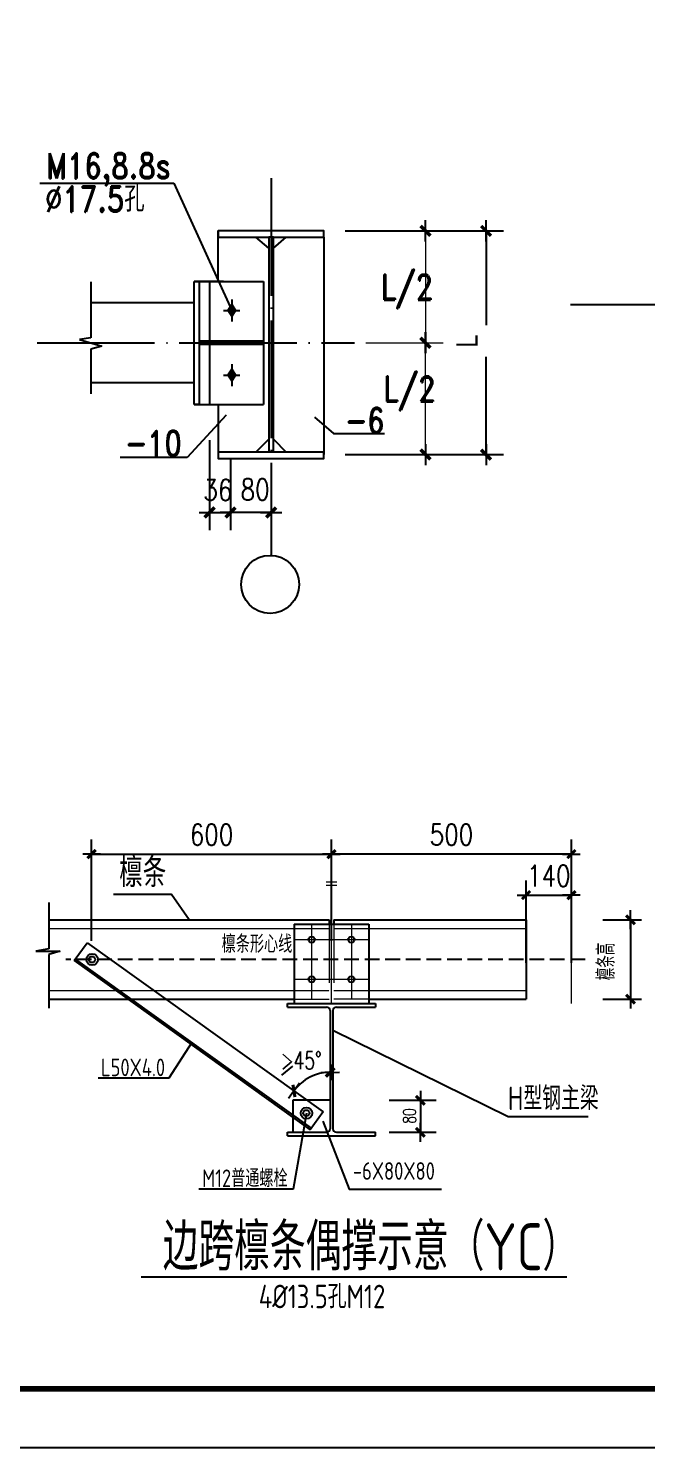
# Model space of a CAD drawing. Extents: x 69728788 to 150163257, y 20675998 to 43663798.
# Drawn here: x 75093903 to 75104418, y 20675998 to 20700152 of the extents above; entities that cross this region are included whole.
import ezdxf

# ---------------------------------------------------------------- set-up
doc = ezdxf.new("R2010")
doc.units = 0
doc.header["$LTSCALE"] = 1000
doc.header["$MEASUREMENT"] = 0
for name, pattern in [('CENTER', [2, 1.25, -0.25, 0.25, -0.25]), ('CENTERX2', [101.6, 63.5, -12.7, 12.7, -12.7]), ('DASH', [0.35, 0.25, -0.1]), ('DASHED2', [0.375, 0.25, -0.125]), ('DOTE', [2.42, 2, -0.2, 0.02, -0.2])]:
    doc.linetypes.add(name, pattern=pattern)
doc.layers.get('0').update_dxf_attribs({"linetype": 'CONTINUOUS'})
doc.layers.get('DEFPOINTS').update_dxf_attribs({"linetype": 'CONTINUOUS'})
for name, color, linetype in [('AXIS', 3, 'CONTINUOUS'), ('CENTER', 4, 'CENTER'), ('DOTE', 251, 'DOTE'), ('PUB_DIM', 3, 'CONTINUOUS'), ('PUB_TEXT', 7, 'CONTINUOUS'), ('PUB_TITLE', 4, 'CONTINUOUS'), ('一般文字', 6, 'CONTINUOUS'), ('卫浴', 7, 'CONTINUOUS'), ('尺寸', 3, 'CONTINUOUS')]:
    doc.layers.add(name, color=color, linetype=linetype)
doc.layers.add('系杆支撑', color=2, linetype='CONTINUOUS', lineweight=25)
doc.layers.add('轴线', color=1, linetype='CENTERX2', lineweight=13)
doc.styles.add('_HZTXT', font='tssdeng.shx', dxfattribs={"width": 0.8, "bigfont": 'tssdchn.shx'})
doc.styles.add('DIM_FONT', font='SIMPLEX.shx', dxfattribs={"width": 0.8})
doc.styles.add('hztxt', font='romand_pkpm', dxfattribs={"bigfont": 'hztxt'})
doc.styles.add('TSSD_Dimension', font='Tssdeng.shx', dxfattribs={"width": 0.7, "bigfont": 'hztxt.shx'})
doc.styles.add('正文', font='romans.shx', dxfattribs={"width": 0.71, "bigfont": 'hztxt.shx'})
doc.dimstyles.new('DIMN$0', dxfattribs={"dimtxt": 300, "dimasz": 1, "dimexe": 250, "dimexo": 300, "dimgap": 150, "dimtad": 1, "dimdec": 0, "dimdsep": 46, "dimtxsty": 'DIM_FONT', "dimblk": '_DIMX', "dimcen": 2.5, "dimclrt": 7, "dimadec": 0, "dimazin": 0, "dimtfac": 1, "dimtdec": 0, "dimtix": 1, "dimtmove": 2, "dimatfit": 3, "dimldrblk": '_DIMX', "dimfxl": 1, "dimtolj": 1, "dimtzin": 0, "dimarcsym": 0})
doc.dimstyles.new('副本(10)WGH', dxfattribs={"dimscale": 1.2, "dimtxt": 300, "dimasz": 1, "dimexe": 250, "dimexo": 300, "dimgap": 150, "dimtad": 1, "dimdec": 0, "dimlfac": 0.1, "dimzin": 0, "dimdsep": 46, "dimtxsty": 'DIM_FONT', "dimblk1": '_DIMX', "dimblk2": '_DIMX', "dimsah": 1, "dimcen": 0.09, "dimclrd": 3, "dimclre": 3, "dimclrt": 7, "dimadec": 0, "dimazin": 0, "dimtfac": 1, "dimtdec": 0, "dimtix": 1, "dimtmove": 2, "dimatfit": 3, "dimldrblk": '_DIMX', "dimfxl": 1, "dimtolj": 1, "dimtzin": 0, "dimarcsym": 0})

# ---------------------------------------------------------------- blocks, each defined once
blk = doc.blocks.new('_DIMX')
blk.add_line((-150, 0), (150, 0))
at = {"const_width": 50}
blk.add_lwpolyline([(-70, -70), (70, 70)], dxfattribs=at)
blk = doc.blocks.new('*D7961')
at = {"layer": 'DEFPOINTS', "color": 0, "ltscale": 100}
for p in [(75096985, 20693503), (75097342, 20693167), (75097342, 20691913)]:
    blk.add_point(p, dxfattribs=at)
at = {"layer": 'PUB_DIM', "color": 3, "lineweight": -2, "ltscale": 100}
for p, q in [((75096985, 20693143), (75096985, 20691613)), ((75097342, 20692807), (75097342, 20691613)), ((75096984, 20691913), (75096982, 20691913)), ((75096985, 20691913), (75097342, 20691913)), ((75097343, 20691913), (75097344, 20691913))]:
    blk.add_line(p, q, dxfattribs=at)
at = {"layer": 'PUB_DIM', "color": 3, "lineweight": -2, "ltscale": 100, "xscale": 1.2, "yscale": 1.2, "zscale": 1.2}
blk.add_blockref('_DIMX', (75096985, 20691913), dxfattribs=at)
at = {"layer": 'PUB_DIM', "color": 3, "lineweight": -2, "ltscale": 100, "xscale": 1.2, "yscale": 1.2, "zscale": 1.2, "rotation": 180}
blk.add_blockref('_DIMX', (75097342, 20691913), dxfattribs=at)
at = {"layer": 'PUB_DIM', "color": 7, "lineweight": 20, "ltscale": 100, "insert": (75097126, 20692295), "char_height": 360, "attachment_point": 5, "style": 'DIM_FONT'}
blk.add_mtext('\\A1;36', dxfattribs=at)
blk = doc.blocks.new('*D7962')
at = {"layer": 'DEFPOINTS', "color": 0, "ltscale": 100}
for p in [(75097342, 20692810), (75098031, 20692833), (75097342, 20691913)]:
    blk.add_point(p, dxfattribs=at)
at = {"layer": 'PUB_DIM', "color": 3, "lineweight": -2, "ltscale": 100}
for p, q in [((75098031, 20692473), (75098031, 20691613)), ((75097342, 20692450), (75097342, 20691613)), ((75098029, 20691913), (75097343, 20691913))]:
    blk.add_line(p, q, dxfattribs=at)
at = {"layer": 'PUB_DIM', "color": 3, "lineweight": -2, "ltscale": 100, "xscale": 1.2, "yscale": 1.2, "zscale": 1.2, "rotation": 180}
blk.add_blockref('_DIMX', (75097342, 20691913), dxfattribs=at)
at = {"layer": 'PUB_DIM', "color": 3, "lineweight": -2, "ltscale": 100, "xscale": 1.2, "yscale": 1.2, "zscale": 1.2}
blk.add_blockref('_DIMX', (75098031, 20691913), dxfattribs=at)
at = {"layer": 'PUB_DIM', "color": 7, "lineweight": 20, "ltscale": 100, "insert": (75097759, 20692303), "char_height": 360, "attachment_point": 5, "style": 'DIM_FONT'}
blk.add_mtext('\\A1;80', dxfattribs=at)
blk = doc.blocks.new('*D7985')
at = {"layer": 'DEFPOINTS', "color": 0}
for p in [(75098931, 20696706), (75098931, 20692898), (75101687, 20692898)]:
    blk.add_point(p, dxfattribs=at)
at = {"layer": '卫浴', "color": 3, "lineweight": -2}
for p, q in [((75099291, 20696706), (75101987, 20696706)), ((75101687, 20696705), (75101687, 20695100)), ((75101687, 20692899), (75101687, 20694560)), ((75099291, 20692898), (75101987, 20692898))]:
    blk.add_line(p, q, dxfattribs=at)
at = {"layer": '卫浴', "color": 3, "lineweight": -2, "xscale": 1.2, "yscale": 1.2, "zscale": 1.2}
for p, rotation in [((75101687, 20696706), 90), ((75101687, 20692898), 270)]:
    blk.add_blockref('_DIMX', p, dxfattribs=dict(at, rotation=rotation))
at = {"layer": '卫浴', "color": 7, "lineweight": 25, "insert": (75101363, 20694830), "char_height": 360, "attachment_point": 5, "rotation": 90, "style": 'DIM_FONT'}
blk.add_mtext('\\A1;{\\fArial|b0|i0|c0|p32;L}', dxfattribs=at)
blk = doc.blocks.new('*D7966')
at = {"layer": 'AXIS', "color": 0, "lineweight": -2}
for p, q in [((75099058, 20684624), (75099058, 20686349)), ((75103140, 20684624), (75103140, 20686349)), ((75103139, 20686099), (75099059, 20686099))]:
    blk.add_line(p, q, dxfattribs=at)
at = {"layer": 'DEFPOINTS', "color": 0}
for p in [(75099058, 20686099), (75099058, 20684324), (75103140, 20684324)]:
    blk.add_point(p, dxfattribs=at)
at = {"layer": 'AXIS', "color": 0, "lineweight": -2, "rotation": 180}
blk.add_blockref('_DIMX', (75099058, 20686099), dxfattribs=at)
at = {"layer": 'AXIS', "color": 0, "lineweight": -2}
blk.add_blockref('_DIMX', (75103140, 20686099), dxfattribs=at)
at = {"layer": 'AXIS', "color": 7, "insert": (75101099, 20686429), "char_height": 360, "attachment_point": 5, "style": 'DIM_FONT'}
blk.add_mtext('\\A1;500', dxfattribs=at)
blk = doc.blocks.new('*D7968')
at = {"layer": 'AXIS', "color": 0, "lineweight": -2}
for p, q in [((75102368, 20684250), (75102368, 20685650)), ((75103140, 20684250), (75103140, 20685650)), ((75102367, 20685400), (75102366, 20685400)), ((75102368, 20685400), (75103140, 20685400)), ((75103141, 20685400), (75103142, 20685400))]:
    blk.add_line(p, q, dxfattribs=at)
at = {"layer": 'DEFPOINTS', "color": 0}
for p in [(75103140, 20685400), (75102368, 20683950), (75103140, 20683950)]:
    blk.add_point(p, dxfattribs=at)
at = {"layer": 'AXIS', "color": 0, "lineweight": -2}
blk.add_blockref('_DIMX', (75102368, 20685400), dxfattribs=at)
at = {"layer": 'AXIS', "color": 0, "lineweight": -2, "rotation": 180}
blk.add_blockref('_DIMX', (75103140, 20685400), dxfattribs=at)
at = {"layer": 'AXIS', "color": 7, "insert": (75102754, 20685730), "char_height": 360, "attachment_point": 5, "style": 'DIM_FONT'}
blk.add_mtext('\\A1;140', dxfattribs=at)

msp = doc.modelspace()

# ---------------------------------------------------------------- hatches: boundary and pattern name
at = {"layer": '系杆支撑'}
h = msp.add_hatch(color=256, dxfattribs=at)
h.paths.add_polyline_path([(75097360.9, 20695451.4), (75097297.7, 20695348.6), (75097360.9, 20695348.6)])
h.paths.add_polyline_path([(75097386.9, 20695409.3), (75097360.9, 20695451.4), (75097360.9, 20695353.4)])
h.paths.add_polyline_path([(75097386.9, 20695409.3), (75097360.9, 20695353.4), (75097360.9, 20695348.6), (75097424.2, 20695348.6)])
h.paths.add_polyline_path([(75097424.2, 20695348.6), (75097360.9, 20695348.6), (75097360.9, 20695245.8)])
h.paths.add_polyline_path([(75097360.9, 20695348.6), (75097297.7, 20695348.6), (75097360.9, 20695245.8)])
h = msp.add_hatch(color=256, dxfattribs=at)
h.paths.add_polyline_path([(75097360.9, 20694351.3), (75097297.7, 20694248.5), (75097360.9, 20694248.5)])
h.paths.add_polyline_path([(75097386.9, 20694309.1), (75097360.9, 20694351.3), (75097360.9, 20694253.2)])
h.paths.add_polyline_path([(75097386.9, 20694309.1), (75097360.9, 20694253.2), (75097360.9, 20694248.5), (75097424.2, 20694248.5)])
h.paths.add_polyline_path([(75097424.2, 20694248.5), (75097360.9, 20694248.5), (75097360.9, 20694145.6)])
h.paths.add_polyline_path([(75097360.9, 20694248.5), (75097297.7, 20694248.5), (75097360.9, 20694145.6)])

# ---------------------------------------------------------------- linework, layer by layer
for p, q in [((75094094.8, 20697520.4), (75096375.6, 20697520.4)), ((75096375.6, 20697520.4), (75097360.9, 20695348.6)), ((75097130.5, 20695843.7), (75097130.5, 20696706.3)), ((75097130.5, 20696598.3), (75097130.5, 20696621.2)), ((75097991.6, 20696413.7), (75097771.6, 20696598.3)), ((75098069.6, 20696598.3), (75097991.6, 20696598.3)), ((75098069.6, 20696413.7), (75098289.7, 20696598.3)), ((75098930.7, 20696598.3), (75098930.7, 20692898.2)), ((75097130.5, 20693753.4), (75097130.5, 20692898.2)), ((75097266.7, 20693569.1), (75096604.4, 20692847.7)), ((75098768.6, 20693532.7), (75099090.7, 20693256.8)), ((75099090.7, 20693256.8), (75099961.6, 20693256.8)), ((75097991.6, 20693161.5), (75097771.6, 20692941.5)), ((75098069.6, 20692941.5), (75097991.6, 20692941.5)), ((75098069.6, 20693161.5), (75098289.7, 20692941.5)), ((75096604.4, 20692847.7), (75095462.2, 20692847.7)), ((75094249.5, 20685275.9), (75094249.5, 20684486.5)), ((75094249.5, 20684980.2), (75099020.9, 20684980.2)), ((75099020.9, 20684980.2), (75099020.9, 20684905.2)), ((75099095.9, 20684980.2), (75102368.4, 20684980.2)), ((75099095.9, 20684980.2), (75099095.9, 20684905.2)), ((75098420.9, 20684905.2), (75099695.9, 20684905.2)), ((75098420.9, 20684905.2), (75098420.9, 20683555.2)), ((75099695.9, 20684905.2), (75099695.9, 20683555.2)), ((75094249.5, 20684486.5), (75094031.5, 20684445.6)), ((75094682.6, 20684286.1), (75094901.8, 20684590.4)), ((75094901.8, 20684590.4), (75098915.4, 20681713.1)), ((75094031.5, 20684445.6), (75094440.3, 20684445.6)), ((75094440.3, 20684445.6), (75094249.5, 20684391.2)), ((75094249.5, 20684391.2), (75094249.5, 20683479.2)), ((75094682.6, 20684286.1), (75098696.2, 20681408.9)), ((75094700.1, 20684310.5), (75098713.7, 20681433.2)), ((75094249.5, 20683630.2), (75098420.9, 20683630.2)), ((75098308.4, 20683555.2), (75099808.4, 20683555.2)), ((75098308.4, 20683495.2), (75098308.4, 20683555.2)), ((75099695.9, 20683630.2), (75102368.4, 20683630.2)), ((75099808.4, 20683555.2), (75099808.4, 20683495.2)), ((75098308.4, 20683495.2), (75098975.9, 20683495.2)), ((75099035.9, 20683435.2), (75099035.9, 20681425.1)), ((75099080.9, 20683435.2), (75099080.9, 20681425.1)), ((75099140.9, 20683495.2), (75099808.4, 20683495.2)), ((75098393.6, 20682487.4), (75098205.3, 20682334.9)), ((75099035.9, 20681908.4), (75098399.3, 20681908.4)), ((75098399.3, 20681908.4), (75098399.3, 20681365.1)), ((75098915.4, 20681713.1), (75098696.2, 20681408.9)), ((75098308.4, 20681365.1), (75098975.9, 20681365.1)), ((75098308.4, 20681305.1), (75098308.4, 20681365.1)), ((75099140.9, 20681365.1), (75099808.4, 20681365.1)), ((75099808.4, 20681305.1), (75099808.4, 20681365.1)), ((75098308.4, 20681305.1), (75099808.4, 20681305.1)), ((75095818.6, 20678902.9), (75103059, 20678902.9))]:
    msp.add_line(p, q)
at = {"color": 3}
for p, q in [((75094964.3, 20694884.5), (75094772.4, 20694855.5)), ((75094772.4, 20694855.5), (75095154.4, 20694740.7)), ((75095154.4, 20694740.7), (75094964.3, 20694691.7))]:
    msp.add_line(p, q, dxfattribs=at)
at = {"ltscale": 100}
for p, q in [((75102368.4, 20684980.2), (75102368.4, 20683630.2)), ((75102061.6, 20681626), (75099080.9, 20683095.3))]:
    msp.add_line(p, q, dxfattribs=at)
at = {"linetype": 'DASH'}
msp.add_line((75103373.9, 20684305.2), (75094541.9, 20684305.2), dxfattribs=at)
msp.add_lwpolyline([(75097991.6, 20692941.5), (75097130.5, 20692941.5), (75097130.5, 20692833.4), (75098930.7, 20692833.4), (75098930.7, 20692941.5), (75098069.6, 20692941.5), (75098069.6, 20696598.3), (75098930.7, 20696598.3), (75098930.7, 20696706.3), (75097130.5, 20696706.3), (75097130.5, 20696598.3), (75097991.6, 20696598.3)], close=True)
at = {"const_width": 33.3}
msp.add_lwpolyline([(75095818.6, 20678902.9), (75103059, 20678902.9)], dxfattribs=at)
for centre, radius in [((75098014, 20690689.2), 493.7), ((75098720.9, 20684642.7), 52.5), ((75099395.9, 20684642.7), 52.5), ((75094986.9, 20684305.2), 97.4), ((75094986.9, 20684305.2), 52.5), ((75098720.9, 20683967.7), 52.5), ((75099395.9, 20683967.7), 52.5), ((75098631.4, 20681690.6), 97.4), ((75098631.4, 20681690.6), 52.5)]:
    msp.add_circle(centre, radius)
for centre, start, end in [((75098975.9, 20683435.2), 0, 90), ((75099140.9, 20683435.2), 90, 180), ((75098975.9, 20681425.1), 270, 0), ((75099140.9, 20681425.1), 180, 270)]:
    msp.add_arc(centre, 60, start, end)
at = {"layer": 'CENTER'}
for p, q in [((75099080.9, 20682430.1), (75099035.9, 20682430.1)), ((75099058.4, 20682520.8), (75099058.4, 20682249.2))]:
    msp.add_line(p, q, dxfattribs=at)
at = {"layer": 'DOTE', "color": 1, "linetype": 'DOTE'}
for p, q in [((75098030.9, 20697600.5), (75098030.5, 20691183)), ((75103125.3, 20695455.4), (75109791.5, 20695455.7)), ((75094049.8, 20694802), (75099450.6, 20694802.3))]:
    msp.add_line(p, q, dxfattribs=at)
at = {"layer": 'PUB_DIM', "color": 3, "lineweight": 20}
for p, q in [((75099601.8, 20696706.3), (75100957.3, 20696706.3)), ((75100657.3, 20696705.1), (75100657.3, 20694803.5)), ((75099640.3, 20694802.3), (75100957.3, 20694802.3)), ((75099640.3, 20694802.3), (75100957.3, 20694802.3)), ((75100657.3, 20692899.4), (75100657.3, 20694801.1)), ((75099601.8, 20692898.2), (75100957.3, 20692898.2))]:
    msp.add_line(p, q, dxfattribs=at)
at = {"layer": 'PUB_DIM'}
for p, q in [((75103676.1, 20684981.3), (75104330.7, 20684981.3)), ((75104145, 20684979.1), (75104145, 20683631.2)), ((75103676.1, 20683631.2), (75104330.7, 20683631.2)), ((75100038.9, 20681908.4), (75100837.5, 20681908.4)), ((75100569.7, 20681909.5), (75100569.7, 20681910.6)), ((75100569.7, 20681908.4), (75100569.7, 20681365.1)), ((75100038.9, 20681365.1), (75100837.5, 20681365.1)), ((75100569.7, 20681364), (75100569.7, 20681363))]:
    msp.add_line(p, q, dxfattribs=at)
at = {"layer": 'PUB_TEXT'}
msp.add_arc((75099035.9, 20681626.7), 758, 90.08099, 144.28283, dxfattribs=at)
at = {"layer": 'PUB_TITLE'}
msp.add_lwpolyline([(75041786, 20675997.7), (75130986, 20675997.7), (75130986, 20717997.7), (75041786, 20717997.7)], close=True, dxfattribs=at)
at = {"layer": 'PUB_TITLE', "const_width": 100}
msp.add_lwpolyline([(75044286, 20676997.7), (75129986, 20676997.7), (75129986, 20716997.7), (75044286, 20716997.7)], close=True, dxfattribs=at)
at = {"layer": '尺寸'}
msp.add_line((75103422.3, 20681626), (75102061.6, 20681626), dxfattribs=at)
for points in [[(75096635.2, 20684980.2), (75096338.1, 20685413.5), (75095350, 20685413.5)], [(75096680.1, 20682889.9), (75096293.3, 20682286.4), (75095091.4, 20682286.4)], [(75098631.4, 20681690.6), (75098406.5, 20680397.1), (75096804.3, 20680397.1)], [(75098911.8, 20681555.1), (75099360.4, 20680394.8), (75100927.4, 20680394.8)]]:
    msp.add_lwpolyline(points, dxfattribs=at)
msp.add_solid([(75096679.9, 20682889.9), (75096680.3, 20682890.9), (75096680.2, 20682889.9)], dxfattribs=at)
at = {"layer": '系杆支撑'}
for p, q in [((75094964.3, 20695837.3), (75094964.3, 20694884.5)), ((75097220.8, 20695843.7), (75096723.5, 20695843.7)), ((75096723.5, 20693753.4), (75096723.5, 20695843.7)), ((75096723.5, 20695843.7), (75096813.5, 20695843.7)), ((75096813.5, 20693753.4), (75096813.5, 20695843.7)), ((75096813.5, 20695843.7), (75097901.2, 20695843.6)), ((75096984.8, 20695843.7), (75096984.8, 20693753.4)), ((75097901.2, 20695843.6), (75097901.1, 20693753.3)), ((75096723.5, 20695483), (75094964.3, 20695483)), ((75097360.9, 20695451.4), (75097297.7, 20695348.6)), ((75097360.9, 20695536.3), (75097360.9, 20695160.9)), ((75097360.9, 20695451.4), (75097424.2, 20695348.6)), ((75097222.8, 20695348.6), (75097499.1, 20695348.6)), ((75097360.9, 20695245.8), (75097297.7, 20695348.6)), ((75097360.9, 20695245.8), (75097424.2, 20695348.6)), ((75094964.3, 20694691.7), (75094964.3, 20693931.6)), ((75097901.1, 20694829.2), (75096813.5, 20694829.2)), ((75096813.5, 20694775.1), (75097901.1, 20694775.1)), ((75097360.9, 20694436.2), (75097360.9, 20694060.7)), ((75097222.8, 20694248.5), (75097499.1, 20694248.5)), ((75097360.9, 20694351.3), (75097297.7, 20694248.5)), ((75097360.9, 20694145.6), (75097297.7, 20694248.5)), ((75097360.9, 20694351.3), (75097424.2, 20694248.5)), ((75097360.9, 20694145.6), (75097424.2, 20694248.5)), ((75096723.5, 20694121.3), (75094964.2, 20694121.3)), ((75096723.5, 20693753.4), (75097220.8, 20693753.4)), ((75096813.5, 20693753.4), (75096723.5, 20693753.4)), ((75096813.5, 20693753.4), (75097901.1, 20693753.3)), ((75096813.5, 20693753.4), (75097901.1, 20693753.3))]:
    msp.add_line(p, q, dxfattribs=at)
at = {"layer": '轴线', "ltscale": 0.02}
for p, q in [((75099058.4, 20683555.2), (75099058.4, 20686269.4)), ((75103139.5, 20683555.2), (75103139.5, 20686269.4)), ((75098720.9, 20684905.2), (75098720.9, 20683555.2)), ((75099395.9, 20684905.2), (75099395.9, 20683555.2)), ((75098420.9, 20684642.7), (75099695.9, 20684642.7)), ((75098420.9, 20683967.7), (75099695.9, 20683967.7))]:
    msp.add_line(p, q, dxfattribs=at)
at = {"layer": '轴线'}
for p, q in [((75098965.5, 20685625.9), (75099151.3, 20685625.9)), ((75098965.5, 20685570.3), (75099151.3, 20685570.3))]:
    msp.add_line(p, q, dxfattribs=at)
at = {"layer": '轴线', "linetype": 'DASHED2', "ltscale": 0.04}
for p, q in [((75094249.5, 20684830.2), (75099020.9, 20684830.2)), ((75099095.9, 20684830.2), (75102368.4, 20684830.2)), ((75094249.5, 20683780.2), (75099020.9, 20683780.2)), ((75099095.9, 20683780.2), (75102368.4, 20683780.2))]:
    msp.add_line(p, q, dxfattribs=at)
at = {"layer": '轴线', "linetype": 'DASHED2', "ltscale": 4}
for p, q in [((75099020.9, 20684905.2), (75099020.9, 20683630.2)), ((75099095.9, 20684905.2), (75099095.9, 20683630.2)), ((75098420.9, 20683630.2), (75099020.9, 20683630.2)), ((75099695.9, 20683630.2), (75099095.9, 20683630.2))]:
    msp.add_line(p, q, dxfattribs=at)

# ---------------------------------------------------------------- block references
at = {"layer": 'PUB_DIM', "color": 3, "lineweight": 20, "xscale": 1.199999999254942, "yscale": 1.199999999254942, "zscale": 1.2}
for p, rotation in [((75100657.3, 20696706.3), 90), ((75100657.3, 20694802.3), 270), ((75100657.3, 20694802.3), 90), ((75100657.3, 20692898.2), 270)]:
    msp.add_blockref('_DIMX', p, dxfattribs=dict(at, rotation=rotation))
at = {"layer": 'PUB_DIM', "xscale": 1.07145357131958, "yscale": 1.07145357131958, "zscale": 1.07145357}
for p, rotation in [((75104145, 20684981.3), 90), ((75104145, 20683631.2), 270), ((75100569.7, 20681908.4), 270), ((75100569.7, 20681365.1), 90)]:
    msp.add_blockref('_DIMX', p, dxfattribs=dict(at, rotation=rotation))
at = {"layer": 'PUB_TEXT', "yscale": 1.07145357131958, "zscale": 1.07145357}
for p, xscale, rotation in [((75099035.9, 20682384.8), 1.071453570692658, 0.04049385563440457), ((75098419.8, 20682068.4), 1.071453571307022, 234.3233202485111)]:
    msp.add_blockref('_DIMX', p, dxfattribs=dict(at, xscale=xscale, rotation=rotation))

# ---------------------------------------------------------------- texts
at = {"attachment_point": 5, "rotation": 90, "style": '正文'}
for s, insert, char_height in [('\\A1;檩条高', (75103726.8, 20684272.1), 300.01), ('\\A1;80', (75100383.8, 20681641.9), 214.29)]:
    msp.add_mtext(s, dxfattribs=dict(at, insert=insert, char_height=char_height))
at = {"insert": (75098542.8, 20682587), "char_height": 300.01, "attachment_point": 5, "style": '正文'}
msp.add_mtext('\\A1;>45%%d', dxfattribs=at)
at = {"layer": 'PUB_TEXT', "style": 'TSSD_Dimension', "width": 0.8}
for s, height, p in [('檩条', 500, (75095448.1, 20685536.5)), ('檩条形心线', 300.01, (75097190.9, 20684419.2)), ('L50X4.0', 300.01, (75095136.3, 20682318.7)), ('H型钢主梁', 400, (75102058.8, 20681742.4)), ('M12普通螺栓', 300.01, (75096857.4, 20680431.9)), ('-6X80X80', 300.01, (75099423, 20680555.6)), ('4%%C13.5孔M12', 400, (75097821.1, 20678369.7))]:
    msp.add_text(s, height=height, dxfattribs=at).set_placement(p)
at = {"layer": '一般文字', "color": 6, "linetype": 'Continuous', "lineweight": -3, "style": 'hztxt', "width": 0.8}
for s, p in [('M16,8.8s', (75094201.9, 20697596.5)), ('%%c17.5孔', (75094185.3, 20697032)), ('L/2', (75099896.5, 20695532.8)), ('L/2', (75099938.9, 20693799.1)), ('-6', (75099293.7, 20693261.5)), ('-10', (75095550.2, 20692873))]:
    msp.add_text(s, height=432, dxfattribs=at).set_placement(p)
at = {"layer": '一般文字', "color": 7, "style": '_HZTXT', "width": 0.8}
msp.add_text('边跨檩条偶撑示意（YC）', height=800, dxfattribs=at).set_placement((75096187.6, 20679016))

# ---------------------------------------------------------------- dimensions: what is measured, and where the dimension line sits
at = {"layer": 'AXIS'}
msp.add_linear_dim(base=(75099058.4, 20686098.9), p1=(75094977.2, 20684323.5), p2=(75099058.4, 20684323.5), text='600', dimstyle='DIMN$0', override={"dimtxt": 360}, dxfattribs=at).render()
for base, p1, p2, text, picture, middle in [((75099058.4, 20686098.9), (75103139.5, 20684323.5), (75099058.4, 20684323.5), '500', '*D7966', (75101099, 20686428.9)), ((75103139.5, 20685399.5), (75102368.4, 20683950), (75103139.5, 20683950), '140', '*D7968', (75102754, 20685729.5))]:
    dim = msp.add_linear_dim(base=base, p1=p1, p2=p2, text=text, dimstyle='DIMN$0', override={"dimtxt": 360}, dxfattribs=at)
    dim.commit()
    dim.dimension.update_dxf_attribs({"geometry": picture, "text_midpoint": middle})
at = {"layer": 'PUB_DIM', "lineweight": 20, "ltscale": 100}
dim = msp.add_linear_dim(base=(75097341.8, 20691912.6), p1=(75096984.8, 20693503.4), p2=(75097341.8, 20693166.6), dimstyle='副本(10)WGH', dxfattribs=at)
dim.commit()
dim.dimension.update_dxf_attribs({"geometry": '*D7961', "text_midpoint": (75097125.7, 20692294.6), "dimtype": 160})
dim = msp.add_linear_dim(base=(75097341.8, 20691912.6), p1=(75098030.6, 20692833.4), p2=(75097341.8, 20692810.2), angle=180, text='80', dimstyle='副本(10)WGH', dxfattribs=at)
dim.commit()
dim.dimension.update_dxf_attribs({"geometry": '*D7962', "text_midpoint": (75097759.5, 20692303), "dimtype": 160})
at = {"layer": '卫浴', "lineweight": 25}
dim = msp.add_linear_dim(base=(75101687.4, 20692898.2), p1=(75098930.7, 20696706.3), p2=(75098930.7, 20692898.2), angle=90, text='{\\fArial|b0|i0|c0|p32;L}', dimstyle='副本(10)WGH', dxfattribs=at)
dim.commit()
dim.dimension.update_dxf_attribs({"geometry": '*D7985', "text_midpoint": (75101363.4, 20694830.1), "dimtype": 160})

doc.saveas('drawing.dxf')
